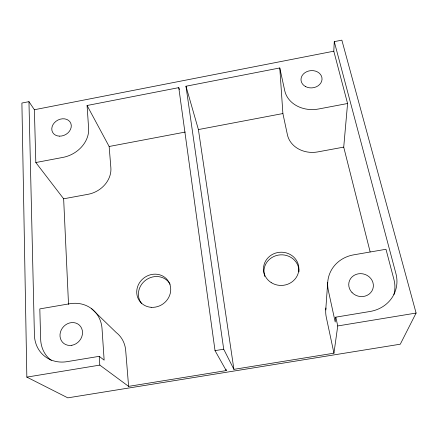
<?xml version="1.0" encoding="UTF-8"?>
<svg xmlns="http://www.w3.org/2000/svg" width="438" height="438" viewBox="0 0 438 438"><rect width="100%" height="100%" fill="white"/><g stroke="black" fill="none" stroke-linecap="round" stroke-linejoin="round"><path stroke-width="0.66" d="M370.143 251.899L343.72 147.119L347.58 103.505L333.8 51.191L334.271 41.637L341.854 40.148L416.1 313.055L400.288 344.197L67.808 397.852L26.844 377.113L21.9 103.045L28.957 101.66L34.383 109.735L35.823 162.536L63.647 198.803L68.52 304.426M325.746 309.951L327.717 282.422M334.271 41.637L395.936 273.668A34.64 31.755 15.3 0 1 370.006 311.489L335.809 317.156L335.207 322.007L328.347 290.542A33.83 31.109 16.2 0 1 353.751 254.828L385.977 249.277L393.932 279.477A33.83 31.109 16.2 0 1 393.915 294.588M347.58 103.505L318.656 108.98A28.892 23.794 -5.2 0 1 284.766 90.781L279.783 67.956L185.975 86.231L223.714 349.217L233.914 369.354L333.948 353.192L337.736 325.949L335.809 317.156M34.383 109.735L333.8 51.191M35.823 162.536L62.93 157.401A27.868 22.628 -28.7 0 0 88.618 128.465L87.08 105.503L178.77 87.638L179.366 89.598M87.08 105.503L109.144 146.489L185.236 132.062M185.975 86.231L198.403 129.566L282.893 113.546L279.783 67.956M63.647 198.803L88.082 194.297A25.07 21.073 -29.5 0 0 110.869 167.787L109.144 146.489M343.72 147.119L317.824 151.898A25.908 22.037 -4 0 1 287.41 134.756L282.893 113.546M51.312 360.441A32.795 29.061 -48.8 0 1 40.646 339.083L39.82 308.899L69.817 303.737A32.795 29.061 -48.8 0 1 102.043 328.724L104.145 360.14L99.245 356.329L67.085 361.651A33.562 29.614 -48.2 0 1 34.41 334.889L28.957 101.66M26.844 377.113L99.809 365.106L128.602 386.371L226.243 370.597L226.046 369.239M337.736 325.949L416.1 313.055M178.77 87.638L215.031 350.641L223.714 349.217M91.684 308.779L116.185 332.502A29.078 26.285 -52 0 1 125.695 350.504L128.602 386.371M215.031 350.641L226.243 370.597M333.948 353.192L326.288 317.254A29.932 27.873 21.1 0 1 325.943 307.985M198.403 129.566L233.914 369.354M99.245 356.329L99.809 365.106M264.804 276.471A17.525 16.48 -2.1 0 1 264.295 274.686M264.18 274.084A17.525 16.48 -2.1 0 1 280.347 254.856A17.525 16.48 -2.1 0 1 298.979 271.85M141.469 303.446A17.306 15.987 -36.6 0 1 146.456 279.625A17.306 15.987 -36.6 0 1 170.152 284.229M271.193 282.598A17.701 16.617 -2.4 0 0 298.82 269.994A17.701 16.617 -2.4 0 0 273.509 253.887A17.701 16.617 -2.4 0 0 271.193 282.598M151.154 307.312A17.476 16.113 -36.3 0 0 169.572 283.545A17.476 16.113 -36.3 0 0 140.456 281.404A17.476 16.113 -36.3 0 0 151.154 307.312M352.048 292.573A12.401 11.404 16.1 0 0 372.847 288.943A12.401 11.404 16.1 0 0 358.268 273.827A12.401 11.404 16.1 0 0 352.048 292.573M305.702 86.647A10.539 8.64 -5.5 0 0 322.023 79.459A10.539 8.64 -5.5 0 0 306.83 71.651A10.539 8.64 -5.5 0 0 305.702 86.647M71.859 345.281A12.023 10.654 -48.8 0 0 80.696 326.655A12.023 10.654 -48.8 0 0 61.205 330.077A12.023 10.654 -48.8 0 0 71.859 345.281M59.458 136.152A10.167 8.223 -28.4 0 0 70.83 123.396A10.167 8.223 -28.4 0 0 54.312 122.832A10.167 8.223 -28.4 0 0 59.458 136.152"/></g></svg>
